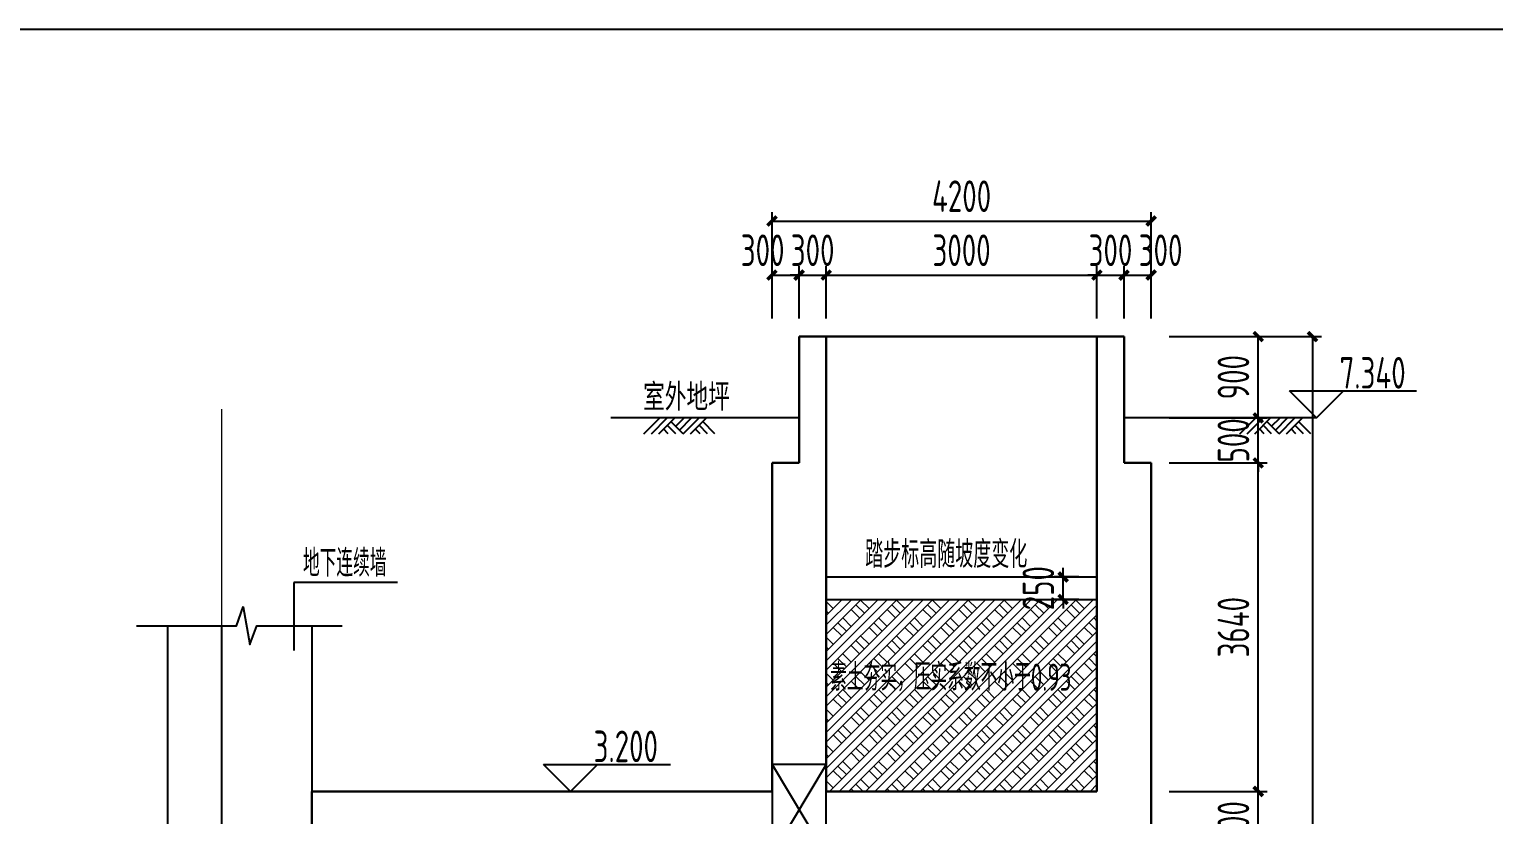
# Model space of a CAD drawing. Header units: millimetres. Extents: x -897614 to 191467, y -439928 to 101803.
# Drawn here: x -429606 to -413381, y -262026 to -253322 of the extents above; entities that cross this region are included whole.
import ezdxf

# ---------------------------------------------------------------- set-up
doc = ezdxf.new("R2010")
doc.units = ezdxf.units.MM
doc.header["$LTSCALE"] = 1000
doc.linetypes.add('ACAD_ISO04W100', pattern=[30, 24, -3, 0, -3])
doc.linetypes.add('DASHED', pattern=[19.05, 12.7, -6.35])
for name, color, linetype, lineweight in [('Beam', 4, 'DASHED', 25), ('DOTE', 8, 'ACAD_ISO04W100', 9), ('PUB_HATCH', 8, 'Continuous', 18), ('WALL', 6, 'Continuous', 30)]:
    doc.layers.add(name, color=color, linetype=linetype, lineweight=lineweight)
for name, color, linetype in [('DIM_ELEV', 3, 'Continuous'), ('DIM_LEAD', 3, 'Continuous'), ('DMX', 7, 'Continuous'), ('gps', 233, 'Continuous'), ('JG_TEXT', 7, 'Continuous'), ('STAIR', 2, 'Continuous')]:
    doc.layers.add(name, color=color, linetype=linetype)
doc.layers.add('DY', color=1, linetype='Continuous', plot=False)
doc.styles.add('GPS', font='txt1.shx', dxfattribs={"width": 0.8, "bigfont": 'hztxt.shx'})
doc.styles.add('TSSD', font='tssdeng.shx', dxfattribs={"width": 0.7, "bigfont": 'tssdchn.shx'})
doc.dimstyles.new('TSD', dxfattribs={"dimtxt": 350, "dimasz": 100, "dimexe": 100, "dimexo": 200, "dimgap": 100, "dimtad": 1, "dimdec": 0, "dimzin": 0, "dimdsep": 46, "dimtxsty": 'TSSD', "dimblk": 'ARCHTICK', "dimcen": 0.09, "dimclrt": 7, "dimazin": 2, "dimtfac": 1, "dimtdec": 0, "dimtix": 1, "dimtmove": 2, "dimatfit": 3, "dimfxl": 0, "dimtolj": 1, "dimtzin": 0, "dimarcsym": 0})

# ---------------------------------------------------------------- blocks, each defined once
blk = doc.blocks.new('A$C28A31710')
at = {"color": 5}
for p, q in [((441, 11301, 0), (441, -1834, 0)), ((1041, 11301, 0), (1041, -1834, 0)), ((2041, 11301, 0), (2041, -1834, 0))]:
    blk.add_line(p, q, dxfattribs=at)
for points in [[(100, 11301), (1207, 11301), (1282, 11511), (1356, 11091), (1432, 11301), (2378, 11301)], [(100, -1834), (1207, -1834), (1282, -1624), (1356, -2044), (1432, -1834), (2378, -1834)]]:
    blk.add_lwpolyline(points, dxfattribs=at)
blk = doc.blocks.new('_ArchTick')
at = {"color": 0, "linetype": 'ByBlock', "const_width": 0.4}
blk.add_lwpolyline([(-0.5, -0.5), (0.5, 0.5)], dxfattribs=at)
blk = doc.blocks.new('*D987')
at = {"layer": 'Defpoints', "color": 0, "transparency": 16777216}
for p in [(-417177, -261768), (-415990, -261768), (-417177, -262468, 0)]:
    blk.add_point(p, dxfattribs=at)
at = {"layer": 'DIM_LEAD', "color": 0, "lineweight": -2, "transparency": 16777216}
for p, q in [((-415990, -261768), (-415990, -261668)), ((-416977, -261768), (-415890, -261768)), ((-415990, -262468), (-415990, -261768)), ((-416977, -262468), (-415890, -262468)), ((-415990, -262468), (-415990, -262568))]:
    blk.add_line(p, q, dxfattribs=at)
at = {"layer": 'DIM_LEAD', "color": 0, "lineweight": -2, "transparency": 16777216, "xscale": 100, "yscale": 100, "zscale": 100}
for p, rotation in [((-415990, -261768), 270), ((-415990, -262468), 90)]:
    blk.add_blockref('_ArchTick', p, dxfattribs=dict(at, rotation=rotation))
at = {"layer": 'DIM_LEAD', "color": 7, "transparency": 16777216, "insert": (-416265, -262118), "char_height": 350, "attachment_point": 5, "rotation": 90, "style": 'TSSD'}
blk.add_mtext('\\A1;700', dxfattribs=at)
blk = doc.blocks.new('*D988')
at = {"layer": 'Defpoints', "color": 0, "transparency": 16777216}
for p in [(-417177, -256728), (-417177, -269918), (-415389, -269918)]:
    blk.add_point(p, dxfattribs=at)
at = {"layer": 'DIM_LEAD', "color": 0, "lineweight": -2, "transparency": 16777216}
for p, q in [((-416977, -256728), (-415289, -256728)), ((-415389, -256728), (-415389, -269918)), ((-416977, -269918), (-415289, -269918))]:
    blk.add_line(p, q, dxfattribs=at)
at = {"layer": 'DIM_LEAD', "color": 0, "lineweight": -2, "transparency": 16777216, "xscale": 100, "yscale": 100, "zscale": 100}
for p, rotation in [((-415389, -256728), 90), ((-415389, -269918), 270)]:
    blk.add_blockref('_ArchTick', p, dxfattribs=dict(at, rotation=rotation))
at = {"layer": 'DIM_LEAD', "color": 7, "transparency": 16777216, "insert": (-415664, -263323), "char_height": 350, "attachment_point": 5, "rotation": 90, "style": 'TSSD'}
blk.add_mtext('\\A1;13190', dxfattribs=at)
blk = doc.blocks.new('*D994')
at = {"layer": 'Defpoints', "color": 0, "transparency": 16777216}
for p in [(-417177, -258128), (-415990, -258128), (-417177, -261768)]:
    blk.add_point(p, dxfattribs=at)
at = {"layer": 'DIM_LEAD', "color": 0, "lineweight": -2, "transparency": 16777216}
for p, q in [((-416977, -258128), (-415890, -258128)), ((-415990, -261768), (-415990, -258128)), ((-416977, -261768), (-415890, -261768))]:
    blk.add_line(p, q, dxfattribs=at)
at = {"layer": 'DIM_LEAD', "color": 0, "lineweight": -2, "transparency": 16777216, "xscale": 100, "yscale": 100, "zscale": 100}
for p, rotation in [((-415990, -258128), 90), ((-415990, -261768), 270)]:
    blk.add_blockref('_ArchTick', p, dxfattribs=dict(at, rotation=rotation))
at = {"layer": 'DIM_LEAD', "color": 7, "transparency": 16777216, "insert": (-416265, -259948), "char_height": 350, "attachment_point": 5, "rotation": 90, "style": 'TSSD'}
blk.add_mtext('\\A1;3640', dxfattribs=at)
blk = doc.blocks.new('*D995')
at = {"layer": 'Defpoints', "color": 0, "transparency": 16777216}
for p in [(-417177, -256728), (-415990, -256728), (-417177, -257628)]:
    blk.add_point(p, dxfattribs=at)
at = {"layer": 'DIM_LEAD', "color": 0, "lineweight": -2, "transparency": 16777216}
for p, q in [((-416977, -256728), (-415890, -256728)), ((-415990, -257628), (-415990, -256728)), ((-416977, -257628), (-415890, -257628))]:
    blk.add_line(p, q, dxfattribs=at)
at = {"layer": 'DIM_LEAD', "color": 0, "lineweight": -2, "transparency": 16777216, "xscale": 100, "yscale": 100, "zscale": 100}
for p, rotation in [((-415990, -256728), 90), ((-415990, -257628), 270)]:
    blk.add_blockref('_ArchTick', p, dxfattribs=dict(at, rotation=rotation))
at = {"layer": 'DIM_LEAD', "color": 7, "transparency": 16777216, "insert": (-416265, -257178), "char_height": 350, "attachment_point": 5, "rotation": 90, "style": 'TSSD'}
blk.add_mtext('\\A1;900', dxfattribs=at)
blk = doc.blocks.new('*D996')
at = {"layer": 'Defpoints', "color": 0, "transparency": 16777216}
for p in [(-421077, -256046), (-421377, -256728), (-421077, -256728)]:
    blk.add_point(p, dxfattribs=at)
at = {"layer": 'DIM_LEAD', "color": 0, "lineweight": -2, "transparency": 16777216}
for p, q in [((-421377, -256528), (-421377, -255946)), ((-421077, -256528), (-421077, -255946)), ((-421377, -256046), (-421077, -256046))]:
    blk.add_line(p, q, dxfattribs=at)
at = {"layer": 'DIM_LEAD', "color": 0, "lineweight": -2, "transparency": 16777216, "xscale": 100, "yscale": 100, "zscale": 100, "rotation": 180}
blk.add_blockref('_ArchTick', (-421377, -256046), dxfattribs=at)
at = {"layer": 'DIM_LEAD', "color": 0, "lineweight": -2, "transparency": 16777216, "xscale": 100, "yscale": 100, "zscale": 100}
blk.add_blockref('_ArchTick', (-421077, -256046), dxfattribs=at)
at = {"layer": 'DIM_LEAD', "color": 7, "transparency": 16777216, "insert": (-421481, -255771), "char_height": 350, "attachment_point": 5, "style": 'TSSD'}
blk.add_mtext('\\A1;300', dxfattribs=at)
blk = doc.blocks.new('*D997')
at = {"layer": 'Defpoints', "color": 0, "transparency": 16777216}
for p in [(-420777, -256046), (-421077, -256728), (-420777, -256728)]:
    blk.add_point(p, dxfattribs=at)
at = {"layer": 'DIM_LEAD', "color": 0, "lineweight": -2, "transparency": 16777216}
for p, q in [((-421077, -256528), (-421077, -255946)), ((-420777, -256528), (-420777, -255946)), ((-421077, -256046), (-421177, -256046)), ((-421077, -256046), (-420777, -256046)), ((-420777, -256046), (-420677, -256046))]:
    blk.add_line(p, q, dxfattribs=at)
at = {"layer": 'DIM_LEAD', "color": 0, "lineweight": -2, "transparency": 16777216, "xscale": 100, "yscale": 100, "zscale": 100}
blk.add_blockref('_ArchTick', (-421077, -256046), dxfattribs=at)
at = {"layer": 'DIM_LEAD', "color": 0, "lineweight": -2, "transparency": 16777216, "xscale": 100, "yscale": 100, "zscale": 100, "rotation": 180}
blk.add_blockref('_ArchTick', (-420777, -256046), dxfattribs=at)
at = {"layer": 'DIM_LEAD', "color": 7, "transparency": 16777216, "insert": (-420927, -255771), "char_height": 350, "attachment_point": 5, "style": 'TSSD'}
blk.add_mtext('\\A1;300', dxfattribs=at)
blk = doc.blocks.new('*D998')
at = {"layer": 'Defpoints', "color": 0, "transparency": 16777216}
for p in [(-417777, -256046), (-420777, -256728), (-417777, -256728)]:
    blk.add_point(p, dxfattribs=at)
at = {"layer": 'DIM_LEAD', "color": 0, "lineweight": -2, "transparency": 16777216}
for p, q in [((-420777, -256528), (-420777, -255946)), ((-417777, -256528), (-417777, -255946)), ((-420777, -256046), (-417777, -256046))]:
    blk.add_line(p, q, dxfattribs=at)
at = {"layer": 'DIM_LEAD', "color": 0, "lineweight": -2, "transparency": 16777216, "xscale": 100, "yscale": 100, "zscale": 100, "rotation": 180}
blk.add_blockref('_ArchTick', (-420777, -256046), dxfattribs=at)
at = {"layer": 'DIM_LEAD', "color": 0, "lineweight": -2, "transparency": 16777216, "xscale": 100, "yscale": 100, "zscale": 100}
blk.add_blockref('_ArchTick', (-417777, -256046), dxfattribs=at)
at = {"layer": 'DIM_LEAD', "color": 7, "transparency": 16777216, "insert": (-419277, -255771), "char_height": 350, "attachment_point": 5, "style": 'TSSD'}
blk.add_mtext('\\A1;3000', dxfattribs=at)
blk = doc.blocks.new('*D999')
at = {"layer": 'Defpoints', "color": 0, "transparency": 16777216}
for p in [(-417477, -256046), (-417777, -256728), (-417477, -256728)]:
    blk.add_point(p, dxfattribs=at)
at = {"layer": 'DIM_LEAD', "color": 0, "lineweight": -2, "transparency": 16777216}
for p, q in [((-417777, -256528), (-417777, -255946)), ((-417477, -256528), (-417477, -255946)), ((-417777, -256046), (-417877, -256046)), ((-417777, -256046), (-417477, -256046)), ((-417477, -256046), (-417377, -256046))]:
    blk.add_line(p, q, dxfattribs=at)
at = {"layer": 'DIM_LEAD', "color": 0, "lineweight": -2, "transparency": 16777216, "xscale": 100, "yscale": 100, "zscale": 100}
blk.add_blockref('_ArchTick', (-417777, -256046), dxfattribs=at)
at = {"layer": 'DIM_LEAD', "color": 0, "lineweight": -2, "transparency": 16777216, "xscale": 100, "yscale": 100, "zscale": 100, "rotation": 180}
blk.add_blockref('_ArchTick', (-417477, -256046), dxfattribs=at)
at = {"layer": 'DIM_LEAD', "color": 7, "transparency": 16777216, "insert": (-417627, -255771), "char_height": 350, "attachment_point": 5, "style": 'TSSD'}
blk.add_mtext('\\A1;300', dxfattribs=at)
blk = doc.blocks.new('*D1000')
at = {"layer": 'Defpoints', "color": 0, "transparency": 16777216}
for p in [(-417177, -256046), (-417477, -256728), (-417177, -256728)]:
    blk.add_point(p, dxfattribs=at)
at = {"layer": 'DIM_LEAD', "color": 0, "lineweight": -2, "transparency": 16777216}
for p, q in [((-417477, -256528), (-417477, -255946)), ((-417177, -256528), (-417177, -255946)), ((-417477, -256046), (-417177, -256046))]:
    blk.add_line(p, q, dxfattribs=at)
at = {"layer": 'DIM_LEAD', "color": 0, "lineweight": -2, "transparency": 16777216, "xscale": 100, "yscale": 100, "zscale": 100, "rotation": 180}
blk.add_blockref('_ArchTick', (-417477, -256046), dxfattribs=at)
at = {"layer": 'DIM_LEAD', "color": 0, "lineweight": -2, "transparency": 16777216, "xscale": 100, "yscale": 100, "zscale": 100}
blk.add_blockref('_ArchTick', (-417177, -256046), dxfattribs=at)
at = {"layer": 'DIM_LEAD', "color": 7, "transparency": 16777216, "insert": (-417072, -255771), "char_height": 350, "attachment_point": 5, "style": 'TSSD'}
blk.add_mtext('\\A1;300', dxfattribs=at)
blk = doc.blocks.new('*D1001')
at = {"layer": 'Defpoints', "color": 0, "transparency": 16777216}
for p in [(-417177, -255447), (-421377, -256728), (-417177, -256728)]:
    blk.add_point(p, dxfattribs=at)
at = {"layer": 'DIM_LEAD', "color": 0, "lineweight": -2, "transparency": 16777216}
for p, q in [((-421377, -256528), (-421377, -255347)), ((-417177, -256528), (-417177, -255347)), ((-421377, -255447), (-417177, -255447))]:
    blk.add_line(p, q, dxfattribs=at)
at = {"layer": 'DIM_LEAD', "color": 0, "lineweight": -2, "transparency": 16777216, "xscale": 100, "yscale": 100, "zscale": 100, "rotation": 180}
blk.add_blockref('_ArchTick', (-421377, -255447), dxfattribs=at)
at = {"layer": 'DIM_LEAD', "color": 0, "lineweight": -2, "transparency": 16777216, "xscale": 100, "yscale": 100, "zscale": 100}
blk.add_blockref('_ArchTick', (-417177, -255447), dxfattribs=at)
at = {"layer": 'DIM_LEAD', "color": 7, "transparency": 16777216, "insert": (-419277, -255172), "char_height": 350, "attachment_point": 5, "style": 'TSSD'}
blk.add_mtext('\\A1;4200', dxfattribs=at)
blk = doc.blocks.new('*D1002')
at = {"layer": 'Defpoints', "color": 0, "transparency": 16777216}
for p in [(-417177, -257628), (-415990, -257628), (-417177, -258128)]:
    blk.add_point(p, dxfattribs=at)
at = {"layer": 'DIM_LEAD', "color": 0, "lineweight": -2, "transparency": 16777216}
for p, q in [((-416977, -257628), (-415890, -257628)), ((-415990, -257628), (-415990, -257528)), ((-415990, -258128), (-415990, -257628)), ((-416977, -258128), (-415890, -258128)), ((-415990, -258128), (-415990, -258228))]:
    blk.add_line(p, q, dxfattribs=at)
at = {"layer": 'DIM_LEAD', "color": 0, "lineweight": -2, "transparency": 16777216, "xscale": 100, "yscale": 100, "zscale": 100}
for p, rotation in [((-415990, -257628), 270), ((-415990, -258128), 90)]:
    blk.add_blockref('_ArchTick', p, dxfattribs=dict(at, rotation=rotation))
at = {"layer": 'DIM_LEAD', "color": 7, "transparency": 16777216, "insert": (-416265, -257878), "char_height": 350, "attachment_point": 5, "rotation": 90, "style": 'TSSD'}
blk.add_mtext('\\A1;500', dxfattribs=at)
blk = doc.blocks.new('*D1796')
at = {"layer": 'Defpoints', "color": 0, "transparency": 16777216}
for p in [(-418152, -259391), (-417777, -259391), (-417777, -259641)]:
    blk.add_point(p, dxfattribs=at)
at = {"layer": 'DIM_LEAD', "color": 0, "lineweight": -2, "transparency": 16777216}
for p, q in [((-417977, -259391), (-418252, -259391)), ((-418152, -259391), (-418152, -259291)), ((-418152, -259641), (-418152, -259391)), ((-417977, -259641), (-418252, -259641)), ((-418152, -259641), (-418152, -259741))]:
    blk.add_line(p, q, dxfattribs=at)
at = {"layer": 'DIM_LEAD', "color": 0, "lineweight": -2, "transparency": 16777216, "xscale": 100, "yscale": 100, "zscale": 100}
for p, rotation in [((-418152, -259391), 270), ((-418152, -259641), 90)]:
    blk.add_blockref('_ArchTick', p, dxfattribs=dict(at, rotation=rotation))
at = {"layer": 'DIM_LEAD', "color": 7, "transparency": 16777216, "insert": (-418427, -259516), "char_height": 350, "attachment_point": 5, "rotation": 90, "style": 'TSSD'}
blk.add_mtext('\\A1;250', dxfattribs=at)

msp = doc.modelspace()

# ---------------------------------------------------------------- hatches: boundary and pattern name
at = {"layer": 'PUB_HATCH'}
h = msp.add_hatch(dxfattribs=at)
h.set_pattern_fill('夯实土壤', color=256, scale=50)
h.set_pattern_definition([(45, (-372719.3, -96914.22), (-198.697, 198.697), []), (45, (-372614.3, -96914.22), (-198.697, 198.697), []), (45, (-372509.3, -96914.22), (-198.697, 198.697), []), (135, (-372719.3, -96914.22), (-198.697, -198.697), [132.5, -148.5]), (135, (-372666.8, -96861.72), (-198.697, -198.697), [132.5, -148.5]), (135, (-372614.3, -96809.22), (-198.697, -198.697), [132.5, -148.5])])
h.paths.add_polyline_path([(-417776.6951, -261768.1761), (-417776.6951, -259640.71875), (-420776.69454, -259640.71875), (-420776.69454, -261768.1761)])
h.paths.add_polyline_path([(-420792.12043, -260780.54917), (-417826.96295, -260780.54917), (-417826.96295, -260266.76964), (-420792.12043, -260266.76964)], flags=9)

# ---------------------------------------------------------------- linework, layer by layer
at = {"layer": 'Beam'}
for p, q in [((-421376.69454, -261468.1761), (-420776.69454, -262468.1761)), ((-420776.69454, -261468.1761), (-421376.69454, -262468.1761))]:
    msp.add_line(p, q, dxfattribs=at)
msp.add_lwpolyline([(-420776.69454, -262468.1761), (-420776.69454, -261468.1761), (-421376.69454, -261468.1761), (-421376.69454, -262468.1761)], close=True, dxfattribs=at)
at = {"layer": 'DIM_ELEV'}
for p, q in [((-415344.71725, -257628.1761), (-415644.71725, -257328.1761)), ((-415644.71725, -257328.1761), (-414235.92484, -257328.1761)), ((-415344.71725, -257628.1761), (-415044.71725, -257328.1761)), ((-423608.88374, -261768.1761), (-423908.88374, -261468.1761)), ((-423908.88374, -261468.1761), (-422500.09132, -261468.1761)), ((-423608.88374, -261768.1761), (-423308.88374, -261468.1761))]:
    msp.add_line(p, q, dxfattribs=at)
at = {"layer": 'DMX'}
for p, q in [((-421076.69454, -257628.1761), (-423164.04639, -257628.1761)), ((-415344.71725, -257628.1761), (-417476.6951, -257628.1761))]:
    msp.add_line(p, q, dxfattribs=at)
at = {"layer": 'DOTE', "ltscale": 0.1}
msp.add_line((-427476.67371, -257532.42812, 0), (-427476.67371, -273274.66329, 0), dxfattribs=at)
at = {"layer": 'DY'}
msp.add_lwpolyline([(-439323.27949, -253321.88046), (-379923.27949, -253321.88046), (-379923.27949, -295321.88046), (-439323.27949, -295321.88046)], close=True, dxfattribs=at)
at = {"layer": 'gps'}
for p, q in [((-422796.07757, -257804.14491), (-422620.10877, -257628.1761)), ((-422713.77058, -257804.14491), (-422537.80178, -257628.1761)), ((-422631.46359, -257804.14491), (-422455.49479, -257628.1761)), ((-422444.13996, -257721.83792), (-422350.47814, -257628.1761)), ((-422402.98646, -257762.99141), (-422268.17115, -257628.1761)), ((-422361.83297, -257804.14491), (-422185.86416, -257628.1761)), ((-422279.52598, -257804.14491), (-422103.55717, -257628.1761)), ((-416193.82412, -257804.14491), (-416017.85531, -257628.1761)), ((-416111.51713, -257804.14491), (-415935.54832, -257628.1761)), ((-416029.21014, -257804.14491), (-415853.24133, -257628.1761)), ((-415841.88651, -257721.83792), (-415748.22469, -257628.1761)), ((-415800.73301, -257762.99141), (-415665.9177, -257628.1761)), ((-415759.57952, -257804.14491), (-415583.61071, -257628.1761)), ((-415677.27253, -257804.14491), (-415501.30372, -257628.1761)), ((-422526.44695, -257804.14491), (-422578.95527, -257751.63659)), ((-422444.13996, -257804.14491), (-422537.80178, -257710.48309)), ((-422361.83297, -257804.14491), (-422496.64828, -257669.3296)), ((-422174.50934, -257804.14491), (-422227.01766, -257751.63659)), ((-422092.20235, -257804.14491), (-422185.86416, -257710.48309)), ((-422009.89536, -257804.14491), (-422144.71067, -257669.3296)), ((-415924.1935, -257804.14491), (-415976.70182, -257751.63659)), ((-415841.88651, -257804.14491), (-415935.54832, -257710.48309)), ((-415759.57952, -257804.14491), (-415894.39483, -257669.3296)), ((-415572.25589, -257804.14491), (-415624.76421, -257751.63659)), ((-415489.9489, -257804.14491), (-415583.61071, -257710.48309)), ((-415407.64191, -257804.14491), (-415542.45722, -257669.3296))]:
    msp.add_line(p, q, dxfattribs=at)
at = {"layer": 'JG_TEXT'}
for p, q in [((-425525.45275, -259454.22518), (-426676.56195, -259454.22518)), ((-426676.56195, -259454.22518), (-426676.56195, -260206.65085))]:
    msp.add_line(p, q, dxfattribs=at)
at = {"layer": 'STAIR'}
for p, q in [((-420776.69454, -259391.1761), (-417776.6951, -259391.1761)), ((-420776.69454, -259640.71875), (-417776.6951, -259640.71875))]:
    msp.add_line(p, q, dxfattribs=at)
at = {"layer": 'WALL'}
for p, q in [((-417476.6951, -256728.1761), (-421076.69454, -256728.1761)), ((-421076.69454, -258128.1761), (-421076.69454, -256728.1761)), ((-420776.69454, -261768.1761), (-420776.69454, -256728.1761)), ((-417776.6951, -261768.1761), (-417776.6951, -256728.1761)), ((-417476.6951, -258128.1761), (-417476.6951, -256728.1761)), ((-421376.69454, -261768.1761), (-421376.69454, -258128.1761)), ((-421076.69454, -258128.1761), (-421376.69454, -258128.1761)), ((-417176.6951, -258128.1761), (-417476.6951, -258128.1761)), ((-417176.6951, -261768.1761), (-417176.6951, -258128.1761)), ((-426476.67371, -261768.1761, 0), (-426476.67371, -269918.1761, 0)), ((-421376.69454, -261768.1761), (-426476.67371, -261768.1761)), ((-417776.6951, -261768.1761), (-420776.69454, -261768.1761)), ((-417176.6951, -261768.1761, 0), (-417176.6951, -269918.1761, 0))]:
    msp.add_line(p, q, dxfattribs=at)

# ---------------------------------------------------------------- block references
msp.add_blockref('A$C28A31710', (-428517.36476, -271232.72947))

# ---------------------------------------------------------------- texts
at = {"layer": 'DIM_ELEV', "style": 'TSSD', "width": 0.7}
for s, p in [('7.340', (-415089.19187, -257304.08106)), ('3.200', (-423353.35835, -261444.08106))]:
    msp.add_text(s, height=350, dxfattribs=at).set_placement(p)
at = {"layer": 'gps', "color": 7, "style": 'GPS', "width": 0.8}
msp.add_text('室外地坪', height=300, dxfattribs=at).set_placement((-422805.43018, -257548.58852))
at = {"layer": 'JG_TEXT', "style": 'TSSD'}
for s, width, p in [('地下连续墙', 0.65, (-426574.11428, -259387.64473)), ('踏步标高随坡度变化', 0.7, (-420344.31232, -259291.04344)), ('素土夯实，压实系数不小于0.93', 0.65, (-420732.59287, -260652.39956))]:
    msp.add_text(s, height=300, dxfattribs=dict(at, width=width)).set_placement(p)

# ---------------------------------------------------------------- dimensions: what is measured, and where the dimension line sits
at = {"layer": 'DIM_LEAD'}
for base, p1, p2, picture, middle in [((-417176.6951, -255447.33301), (-421376.69454, -256728.1761), (-417176.6951, -256728.1761), '*D1001', (-419276.69482, -255172.33301)), ((-420776.69454, -256046.28755), (-421076.69454, -256728.1761), (-420776.69454, -256728.1761), '*D997', (-420926.69454, -255771.28755)), ((-417776.6951, -256046.28755), (-420776.69454, -256728.1761), (-417776.6951, -256728.1761), '*D998', (-419276.69482, -255771.28755)), ((-417476.6951, -256046.28755), (-417776.6951, -256728.1761), (-417476.6951, -256728.1761), '*D999', (-417626.6951, -255771.28755))]:
    dim = msp.add_linear_dim(base=base, p1=p1, p2=p2, dimstyle='TSD', dxfattribs=at)
    dim.commit()
    dim.dimension.update_dxf_attribs({"geometry": picture, "text_midpoint": middle})
for base, p1, p2, picture, middle in [((-421076.69454, -256046.28755), (-421376.69454, -256728.1761), (-421076.69454, -256728.1761), '*D996', (-421481.11762, -255771.28755)), ((-417176.6951, -256046.28755), (-417476.6951, -256728.1761), (-417176.6951, -256728.1761), '*D1000', (-417072.27203, -255771.28755))]:
    dim = msp.add_linear_dim(base=base, p1=p1, p2=p2, dimstyle='TSD', dxfattribs=at)
    dim.commit()
    dim.dimension.update_dxf_attribs({"geometry": picture, "text_midpoint": middle, "dimtype": 160})
for base, p1, p2, picture, middle in [((-415389.27705, -269918.1761), (-417176.6951, -256728.1761), (-417176.6951, -269918.1761), '*D988', (-415664.27705, -263323.1761)), ((-415989.60408, -256728.1761), (-417176.6951, -257628.1761), (-417176.6951, -256728.1761), '*D995', (-416264.60408, -257178.1761)), ((-415989.60408, -257628.1761), (-417176.6951, -258128.1761), (-417176.6951, -257628.1761), '*D1002', (-416264.60408, -257878.1761)), ((-415989.60408, -258128.1761), (-417176.6951, -261768.1761), (-417176.6951, -258128.1761), '*D994', (-416264.60408, -259948.1761)), ((-418151.90053, -259391.1761), (-417776.6951, -259640.71875), (-417776.6951, -259391.1761), '*D1796', (-418426.90053, -259515.94743)), ((-415989.60408, -261768.1761), (-417176.6951, -262468.1761, 0), (-417176.6951, -261768.1761), '*D987', (-416264.60408, -262118.1761))]:
    dim = msp.add_linear_dim(base=base, p1=p1, p2=p2, angle=90, dimstyle='TSD', dxfattribs=at)
    dim.commit()
    dim.dimension.update_dxf_attribs({"geometry": picture, "text_midpoint": middle})

doc.saveas('drawing.dxf')
